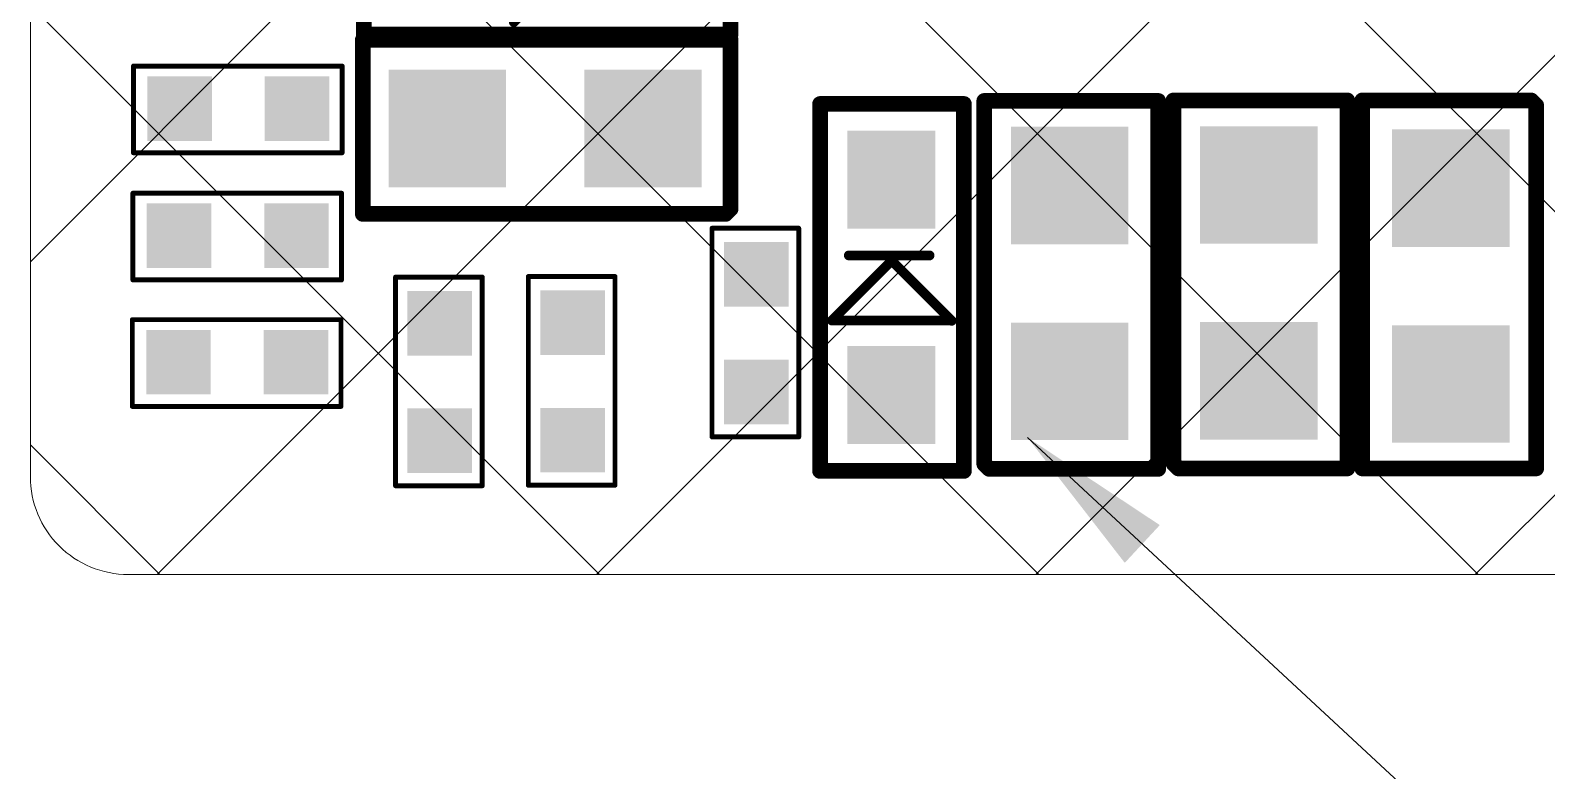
# Model space of a CAD drawing. Header units: millimetres. Extents: x 1167 to 2098, y -78 to 499.
# Drawn here: x 1613.52 to 1621.27, y 271.77 to 275.55 of the extents above; entities that cross this region are included whole.
import ezdxf

# ---------------------------------------------------------------- set-up
doc = ezdxf.new("R2010")
doc.units = ezdxf.units.MM
doc.layers.get('0').update_dxf_attribs({"lineweight": 5})
doc.layers.add('DIM', color=3, linetype='Continuous', lineweight=5)
doc.layers.add('MFPC', color=50, linetype='Continuous', lineweight=5)
for name, color, linetype in [('TOPLAYER', 1, 'Continuous'), ('TOPOVERLAY', 2, 'Continuous'), ('TOPPASTE', 8, 'Continuous'), ('TOPSOLDER', 216, 'Continuous')]:
    doc.layers.add(name, color=color, linetype=linetype)
doc.styles.add('RD', font='ROMAND.shx', dxfattribs={"width": 0.8})
doc.dimstyles.new('DIM', dxfattribs={"dimtxt": 1.5, "dimasz": 0.8, "dimexe": 0, "dimexo": 0.5, "dimgap": 0.11, "dimtad": 0, "dimzin": 1, "dimdsep": 46, "dimtxsty": 'RD', "dimcen": 0, "dimclrd": 256, "dimclre": 256, "dimclrt": 256, "dimadec": 0, "dimazin": 0, "dimtm": 1e-09, "dimtfac": 1, "dimtofl": 0, "dimtmove": 0, "dimatfit": 3, "dimfxl": 1, "dimlwe": -1, "dimarcsym": 0})

# ---------------------------------------------------------------- blocks, each defined once
blk = doc.blocks.new('0402S_2')
at = {"layer": 'TOPLAYER'}
for points in [[(-0.248054, 0.305189), (-0.848053, 0.305189), (-0.248054, -0.29481), (-0.848053, -0.29481)], [(0.751944, 0.305189), (0.151945, 0.305189), (0.751944, -0.29481), (0.151945, -0.29481)]]:
    blk.add_solid(points, dxfattribs=at)
at = {"layer": 'TOPOVERLAY', "const_width": 0.08001}
for points in [[(-0.979853, 0.457589), (0.899747, 0.457589)], [(-0.979853, -0.431411), (-0.979853, 0.457589)], [(0.899747, -0.406011), (0.899747, 0.457589)], [(0.874347, -0.431411), (0.899747, -0.406011)], [(-0.979853, -0.431411), (0.874347, -0.431411)]]:
    blk.add_lwpolyline(points, dxfattribs=at)
at = {"layer": 'TOPOVERLAY', "const_width": 0.040005}
for points in [[(-0.999856, 0.457589, 1), (-0.959851, 0.457589, 1)], [(-0.999856, 0.457589, 1), (-0.959851, 0.457589, 1)], [(0.879744, 0.457589, 1), (0.919749, 0.457589, 1)], [(0.879744, 0.457589, 1), (0.919749, 0.457589, 1)], [(0.879744, -0.406011, 1), (0.919749, -0.406011, 1)], [(0.879744, -0.406011, 1), (0.919749, -0.406011, 1)], [(-0.999856, -0.431411, 1), (-0.959851, -0.431411, 1)], [(-0.999856, -0.431411, 1), (-0.959851, -0.431411, 1)], [(0.854344, -0.431411, 1), (0.894349, -0.431411, 1)], [(0.854344, -0.431411, 1), (0.894349, -0.431411, 1)]]:
    blk.add_lwpolyline(points, format="xyb", close=True, dxfattribs=at)
at = {"layer": 'TOPPASTE'}
for points in [[(-0.248054, 0.305189), (-0.848053, 0.305189), (-0.248054, -0.29481), (-0.848053, -0.29481)], [(0.751944, 0.305189), (0.151945, 0.305189), (0.751944, -0.29481), (0.151945, -0.29481)]]:
    blk.add_solid(points, dxfattribs=at)
at = {"layer": 'TOPSOLDER'}
for points in [[(-0.248054, 0.305189), (-0.848053, 0.305189), (-0.248054, -0.29481), (-0.848053, -0.29481)], [(0.751944, 0.305189), (0.151945, 0.305189), (0.751944, -0.29481), (0.151945, -0.29481)]]:
    blk.add_solid(points, dxfattribs=at)
blk = doc.blocks.new('0402S_3')
at = {"layer": 'TOPLAYER'}
for points in [[(-0.248054, 0.305189), (-0.848053, 0.305189), (-0.248054, -0.29481), (-0.848053, -0.29481)], [(0.751944, 0.305189), (0.151945, 0.305189), (0.751944, -0.29481), (0.151945, -0.29481)]]:
    blk.add_solid(points, dxfattribs=at)
at = {"layer": 'TOPOVERLAY', "const_width": 0.08001}
for points in [[(-0.979853, -0.431411), (-0.979853, 0.457589)], [(-0.979853, 0.457589), (0.899747, 0.457589)], [(0.899747, -0.406011), (0.899747, 0.457589)], [(0.874347, -0.431411), (0.899747, -0.406011)], [(-0.979853, -0.431411), (0.874347, -0.431411)]]:
    blk.add_lwpolyline(points, dxfattribs=at)
at = {"layer": 'TOPOVERLAY', "const_width": 0.040005}
for points in [[(-0.999856, 0.457589, 1), (-0.959851, 0.457589, 1)], [(-0.999856, 0.457589, 1), (-0.959851, 0.457589, 1)], [(0.879744, 0.457589, 1), (0.919749, 0.457589, 1)], [(0.879744, 0.457589, 1), (0.919749, 0.457589, 1)], [(0.879744, -0.406011, 1), (0.919749, -0.406011, 1)], [(0.879744, -0.406011, 1), (0.919749, -0.406011, 1)], [(-0.999856, -0.431411, 1), (-0.959851, -0.431411, 1)], [(-0.999856, -0.431411, 1), (-0.959851, -0.431411, 1)], [(0.854344, -0.431411, 1), (0.894349, -0.431411, 1)], [(0.854344, -0.431411, 1), (0.894349, -0.431411, 1)]]:
    blk.add_lwpolyline(points, format="xyb", close=True, dxfattribs=at)
at = {"layer": 'TOPPASTE'}
for points in [[(-0.248054, 0.305189), (-0.848053, 0.305189), (-0.248054, -0.29481), (-0.848053, -0.29481)], [(0.751944, 0.305189), (0.151945, 0.305189), (0.751944, -0.29481), (0.151945, -0.29481)]]:
    blk.add_solid(points, dxfattribs=at)
at = {"layer": 'TOPSOLDER'}
for points in [[(-0.248054, 0.305189), (-0.848053, 0.305189), (-0.248054, -0.29481), (-0.848053, -0.29481)], [(0.751944, 0.305189), (0.151945, 0.305189), (0.751944, -0.29481), (0.151945, -0.29481)]]:
    blk.add_solid(points, dxfattribs=at)
blk = doc.blocks.new('DIODE_SCHOTTKY_5')
at = {"layer": 'TOPLAYER'}
for points in [[(-0.249999, -0.224998), (0.249999, -0.224998), (-0.249999, 0.224998), (0.249999, 0.224998)], [(0.849998, -0.224998), (1.349997, -0.224998), (0.849998, 0.224998), (1.349997, 0.224998)]]:
    blk.add_solid(points, dxfattribs=at)
at = {"layer": 'TOPOVERLAY'}
for points, const_width in [([(-0.387835, 0.364609), (1.486865, 0.364609)], 0.08001), ([(-0.387835, 0.364609), (-0.387835, -0.37039)], 0.08001), ([(1.486865, 0.364609), (1.486865, -0.37039)], 0.08001), ([(0.380865, 0.304251), (0.380865, -0.30639)], 0.05), ([(0.380865, 0.304251), (0.686186, -0.001069)], 0.05), ([(0.713064, 0.218011), (0.713064, -0.19479)], 0.05), ([(0.686186, -0.001069), (0.379265, -0.30799)], 0.05), ([(-0.387835, -0.37039), (1.486865, -0.37039)], 0.08001)]:
    blk.add_lwpolyline(points, dxfattribs=dict(at, const_width=const_width))
for points, const_width in [([(-0.407838, 0.364609, 1), (-0.367833, 0.364609, 1)], 0.040005), ([(-0.407838, 0.364609, 1), (-0.367833, 0.364609, 1)], 0.040005), ([(1.466863, 0.364609, 1), (1.506868, 0.364609, 1)], 0.040005), ([(1.466863, 0.364609, 1), (1.506868, 0.364609, 1)], 0.040005), ([(0.368366, 0.304251, 1), (0.393365, 0.304251, 1)], 0.024999), ([(0.368366, 0.304251, 1), (0.393365, 0.304251, 1)], 0.024999), ([(0.700565, 0.218011, 1), (0.725564, 0.218011, 1)], 0.024999), ([(0.673687, -0.001069, 1), (0.698685, -0.001069, 1)], 0.024999), ([(0.673687, -0.001069, 1), (0.698685, -0.001069, 1)], 0.024999), ([(0.700565, -0.19479, 1), (0.725564, -0.19479, 1)], 0.024999), ([(0.366766, -0.30799, 1), (0.391765, -0.30799, 1)], 0.024999), ([(0.368366, -0.30639, 1), (0.393365, -0.30639, 1)], 0.024999), ([(-0.407838, -0.37039, 1), (-0.367833, -0.37039, 1)], 0.040005), ([(-0.407838, -0.37039, 1), (-0.367833, -0.37039, 1)], 0.040005), ([(1.466863, -0.37039, 1), (1.506868, -0.37039, 1)], 0.040005), ([(1.466863, -0.37039, 1), (1.506868, -0.37039, 1)], 0.040005)]:
    blk.add_lwpolyline(points, format="xyb", close=True, dxfattribs=dict(at, const_width=const_width))
at = {"layer": 'TOPPASTE'}
for points in [[(-0.249999, -0.224998), (0.249999, -0.224998), (-0.249999, 0.224998), (0.249999, 0.224998)], [(0.849998, -0.224998), (1.349997, -0.224998), (0.849998, 0.224998), (1.349997, 0.224998)]]:
    blk.add_solid(points, dxfattribs=at)
at = {"layer": 'TOPSOLDER'}
for points in [[(-0.249999, -0.224998), (0.249999, -0.224998), (-0.249999, 0.224998), (0.249999, 0.224998)], [(0.849998, -0.224998), (1.349997, -0.224998), (0.849998, 0.224998), (1.349997, 0.224998)]]:
    blk.add_solid(points, dxfattribs=at)
blk = doc.blocks.new('0402S_6')
at = {"layer": 'TOPLAYER'}
for points in [[(-0.248054, 0.305189), (-0.848053, 0.305189), (-0.248054, -0.29481), (-0.848053, -0.29481)], [(0.751944, 0.305189), (0.151945, 0.305189), (0.751944, -0.29481), (0.151945, -0.29481)]]:
    blk.add_solid(points, dxfattribs=at)
at = {"layer": 'TOPOVERLAY', "const_width": 0.08001}
for points in [[(-0.979853, -0.431411), (-0.979853, 0.457589)], [(-0.979853, 0.457589), (0.899747, 0.457589)], [(0.899747, -0.406011), (0.899747, 0.457589)], [(0.874347, -0.431411), (0.899747, -0.406011)], [(-0.979853, -0.431411), (0.874347, -0.431411)]]:
    blk.add_lwpolyline(points, dxfattribs=at)
at = {"layer": 'TOPOVERLAY', "const_width": 0.040005}
for points in [[(-0.999856, 0.457589, 1), (-0.959851, 0.457589, 1)], [(-0.999856, 0.457589, 1), (-0.959851, 0.457589, 1)], [(0.879744, 0.457589, 1), (0.919749, 0.457589, 1)], [(0.879744, 0.457589, 1), (0.919749, 0.457589, 1)], [(0.879744, -0.406011, 1), (0.919749, -0.406011, 1)], [(0.879744, -0.406011, 1), (0.919749, -0.406011, 1)], [(-0.999856, -0.431411, 1), (-0.959851, -0.431411, 1)], [(-0.999856, -0.431411, 1), (-0.959851, -0.431411, 1)], [(0.854344, -0.431411, 1), (0.894349, -0.431411, 1)], [(0.854344, -0.431411, 1), (0.894349, -0.431411, 1)]]:
    blk.add_lwpolyline(points, format="xyb", close=True, dxfattribs=at)
at = {"layer": 'TOPPASTE'}
for points in [[(-0.248054, 0.305189), (-0.848053, 0.305189), (-0.248054, -0.29481), (-0.848053, -0.29481)], [(0.751944, 0.305189), (0.151945, 0.305189), (0.751944, -0.29481), (0.151945, -0.29481)]]:
    blk.add_solid(points, dxfattribs=at)
at = {"layer": 'TOPSOLDER'}
for points in [[(-0.248054, 0.305189), (-0.848053, 0.305189), (-0.248054, -0.29481), (-0.848053, -0.29481)], [(0.751944, 0.305189), (0.151945, 0.305189), (0.751944, -0.29481), (0.151945, -0.29481)]]:
    blk.add_solid(points, dxfattribs=at)
blk = doc.blocks.new('DIODE_SCHOTTKY_14')
at = {"layer": 'TOPLAYER'}
for points in [[(-0.249999, -0.224998), (0.249999, -0.224998), (-0.249999, 0.224998), (0.249999, 0.224998)], [(0.849998, -0.224998), (1.349997, -0.224998), (0.849998, 0.224998), (1.349997, 0.224998)]]:
    blk.add_solid(points, dxfattribs=at)
at = {"layer": 'TOPOVERLAY'}
for points, const_width in [([(-0.387835, 0.364609), (1.486865, 0.364609)], 0.08001), ([(-0.387835, -0.37039), (-0.387835, 0.364609)], 0.08001), ([(1.486865, -0.37039), (1.486865, 0.364609)], 0.08001), ([(0.380865, -0.30639), (0.380865, 0.304251)], 0.05), ([(0.380865, 0.304251), (0.686186, -0.001069)], 0.05), ([(0.713064, -0.19479), (0.713064, 0.218011)], 0.05), ([(0.379265, -0.30799), (0.686186, -0.001069)], 0.05), ([(-0.387835, -0.37039), (1.486865, -0.37039)], 0.08001)]:
    blk.add_lwpolyline(points, dxfattribs=dict(at, const_width=const_width))
for points, const_width in [([(-0.407838, 0.364609, 1), (-0.367833, 0.364609, 1)], 0.040005), ([(-0.407838, 0.364609, 1), (-0.367833, 0.364609, 1)], 0.040005), ([(1.466863, 0.364609, 1), (1.506868, 0.364609, 1)], 0.040005), ([(1.466863, 0.364609, 1), (1.506868, 0.364609, 1)], 0.040005), ([(0.368366, 0.304251, 1), (0.393365, 0.304251, 1)], 0.024999), ([(0.368366, 0.304251, 1), (0.393365, 0.304251, 1)], 0.024999), ([(0.700565, 0.218011, 1), (0.725564, 0.218011, 1)], 0.024999), ([(0.673687, -0.001069, 1), (0.698685, -0.001069, 1)], 0.024999), ([(0.673687, -0.001069, 1), (0.698685, -0.001069, 1)], 0.024999), ([(0.700565, -0.19479, 1), (0.725564, -0.19479, 1)], 0.024999), ([(0.366766, -0.30799, 1), (0.391765, -0.30799, 1)], 0.024999), ([(0.368366, -0.30639, 1), (0.393365, -0.30639, 1)], 0.024999), ([(-0.407838, -0.37039, 1), (-0.367833, -0.37039, 1)], 0.040005), ([(-0.407838, -0.37039, 1), (-0.367833, -0.37039, 1)], 0.040005), ([(1.466863, -0.37039, 1), (1.506868, -0.37039, 1)], 0.040005), ([(1.466863, -0.37039, 1), (1.506868, -0.37039, 1)], 0.040005)]:
    blk.add_lwpolyline(points, format="xyb", close=True, dxfattribs=dict(at, const_width=const_width))
at = {"layer": 'TOPPASTE'}
for points in [[(-0.249999, -0.224998), (0.249999, -0.224998), (-0.249999, 0.224998), (0.249999, 0.224998)], [(0.849998, -0.224998), (1.349997, -0.224998), (0.849998, 0.224998), (1.349997, 0.224998)]]:
    blk.add_solid(points, dxfattribs=at)
at = {"layer": 'TOPSOLDER'}
for points in [[(-0.249999, -0.224998), (0.249999, -0.224998), (-0.249999, 0.224998), (0.249999, 0.224998)], [(0.849998, -0.224998), (1.349997, -0.224998), (0.849998, 0.224998), (1.349997, 0.224998)]]:
    blk.add_solid(points, dxfattribs=at)
blk = doc.blocks.new('0402S_16')
at = {"layer": 'TOPLAYER'}
for points in [[(-0.248054, 0.305189), (-0.848053, 0.305189), (-0.248054, -0.29481), (-0.848053, -0.29481)], [(0.751944, 0.305189), (0.151945, 0.305189), (0.751944, -0.29481), (0.151945, -0.29481)]]:
    blk.add_solid(points, dxfattribs=at)
at = {"layer": 'TOPOVERLAY', "const_width": 0.08001}
for points in [[(-0.979853, 0.457589), (0.899747, 0.457589)], [(-0.979853, -0.431411), (-0.979853, 0.457589)], [(0.899747, -0.406011), (0.899747, 0.457589)], [(0.874347, -0.431411), (0.899747, -0.406011)], [(-0.979853, -0.431411), (0.874347, -0.431411)]]:
    blk.add_lwpolyline(points, dxfattribs=at)
at = {"layer": 'TOPOVERLAY', "const_width": 0.040005}
for points in [[(-0.999856, 0.457589, 1), (-0.959851, 0.457589, 1)], [(-0.999856, 0.457589, 1), (-0.959851, 0.457589, 1)], [(0.879744, 0.457589, 1), (0.919749, 0.457589, 1)], [(0.879744, 0.457589, 1), (0.919749, 0.457589, 1)], [(0.879744, -0.406011, 1), (0.919749, -0.406011, 1)], [(0.879744, -0.406011, 1), (0.919749, -0.406011, 1)], [(-0.999856, -0.431411, 1), (-0.959851, -0.431411, 1)], [(-0.999856, -0.431411, 1), (-0.959851, -0.431411, 1)], [(0.854344, -0.431411, 1), (0.894349, -0.431411, 1)], [(0.854344, -0.431411, 1), (0.894349, -0.431411, 1)]]:
    blk.add_lwpolyline(points, format="xyb", close=True, dxfattribs=at)
at = {"layer": 'TOPPASTE'}
for points in [[(-0.248054, 0.305189), (-0.848053, 0.305189), (-0.248054, -0.29481), (-0.848053, -0.29481)], [(0.751944, 0.305189), (0.151945, 0.305189), (0.751944, -0.29481), (0.151945, -0.29481)]]:
    blk.add_solid(points, dxfattribs=at)
at = {"layer": 'TOPSOLDER'}
for points in [[(-0.248054, 0.305189), (-0.848053, 0.305189), (-0.248054, -0.29481), (-0.848053, -0.29481)], [(0.751944, 0.305189), (0.151945, 0.305189), (0.751944, -0.29481), (0.151945, -0.29481)]]:
    blk.add_solid(points, dxfattribs=at)
blk = doc.blocks.new('0201_24')
at = {"layer": 'TOPLAYER'}
for points in [[(0.164998, -0.165001), (0.164998, 0.165001), (-0.164998, -0.165001), (-0.164998, 0.165001)], [(0.764997, -0.165001), (0.764997, 0.165001), (0.435, -0.165001), (0.435, 0.165001)]]:
    blk.add_solid(points, dxfattribs=at)
at = {"layer": 'TOPOVERLAY', "const_width": 0.025001}
for points in [[(-0.23, -0.217), (-0.23, 0.225999)], [(-0.181, 0.225999), (-0.23, 0.225999)], [(0.836, 0.225999), (-0.18, 0.225999)], [(0.836, -0.217), (0.836, 0.225999)], [(0.836, -0.217), (-0.23, -0.217)]]:
    blk.add_lwpolyline(points, dxfattribs=at)
at = {"layer": 'TOPOVERLAY', "const_width": 0.012499}
for points in [[(-0.23625, 0.225999, 1), (-0.223749, 0.225999, 1)], [(-0.23625, 0.225999, 1), (-0.223749, 0.225999, 1)], [(-0.187251, 0.225999, 1), (-0.174749, 0.225999, 1)], [(-0.186251, 0.225999, 1), (-0.173749, 0.225999, 1)], [(0.829749, 0.225999, 1), (0.842251, 0.225999, 1)], [(0.829749, 0.225999, 1), (0.842251, 0.225999, 1)], [(-0.23625, -0.217, 1), (-0.223749, -0.217, 1)], [(-0.23625, -0.217, 1), (-0.223749, -0.217, 1)], [(0.829749, -0.217, 1), (0.842251, -0.217, 1)], [(0.829749, -0.217, 1), (0.842251, -0.217, 1)]]:
    blk.add_lwpolyline(points, format="xyb", close=True, dxfattribs=at)
at = {"layer": 'TOPPASTE'}
for points in [[(0.164998, -0.165001), (0.164998, 0.165001), (-0.164998, -0.165001), (-0.164998, 0.165001)], [(0.764997, -0.165001), (0.764997, 0.165001), (0.435, -0.165001), (0.435, 0.165001)]]:
    blk.add_solid(points, dxfattribs=at)
at = {"layer": 'TOPSOLDER'}
for points in [[(0.164998, -0.165001), (0.164998, 0.165001), (-0.164998, -0.165001), (-0.164998, 0.165001)], [(0.764997, -0.165001), (0.764997, 0.165001), (0.435, -0.165001), (0.435, 0.165001)]]:
    blk.add_solid(points, dxfattribs=at)
blk = doc.blocks.new('0201_27')
at = {"layer": 'TOPLAYER'}
for points in [[(0.164998, -0.165001), (0.164998, 0.165001), (-0.164998, -0.165001), (-0.164998, 0.165001)], [(0.764997, -0.165001), (0.764997, 0.165001), (0.435, -0.165001), (0.435, 0.165001)]]:
    blk.add_solid(points, dxfattribs=at)
at = {"layer": 'TOPOVERLAY', "const_width": 0.025001}
for points in [[(-0.23, 0.225999), (-0.181, 0.225999)], [(-0.23, 0.225999), (-0.23, -0.217)], [(-0.18, 0.225999), (0.836, 0.225999)], [(0.836, 0.225999), (0.836, -0.217)], [(-0.23, -0.217), (0.836, -0.217)]]:
    blk.add_lwpolyline(points, dxfattribs=at)
at = {"layer": 'TOPOVERLAY', "const_width": 0.012499}
for points in [[(-0.23625, 0.225999, 1), (-0.223749, 0.225999, 1)], [(-0.23625, 0.225999, 1), (-0.223749, 0.225999, 1)], [(-0.187251, 0.225999, 1), (-0.174749, 0.225999, 1)], [(-0.186251, 0.225999, 1), (-0.173749, 0.225999, 1)], [(0.829749, 0.225999, 1), (0.842251, 0.225999, 1)], [(0.829749, 0.225999, 1), (0.842251, 0.225999, 1)], [(-0.23625, -0.217, 1), (-0.223749, -0.217, 1)], [(-0.23625, -0.217, 1), (-0.223749, -0.217, 1)], [(0.829749, -0.217, 1), (0.842251, -0.217, 1)], [(0.829749, -0.217, 1), (0.842251, -0.217, 1)]]:
    blk.add_lwpolyline(points, format="xyb", close=True, dxfattribs=at)
at = {"layer": 'TOPPASTE'}
for points in [[(0.164998, -0.165001), (0.164998, 0.165001), (-0.164998, -0.165001), (-0.164998, 0.165001)], [(0.764997, -0.165001), (0.764997, 0.165001), (0.435, -0.165001), (0.435, 0.165001)]]:
    blk.add_solid(points, dxfattribs=at)
at = {"layer": 'TOPSOLDER'}
for points in [[(0.164998, -0.165001), (0.164998, 0.165001), (-0.164998, -0.165001), (-0.164998, 0.165001)], [(0.764997, -0.165001), (0.764997, 0.165001), (0.435, -0.165001), (0.435, 0.165001)]]:
    blk.add_solid(points, dxfattribs=at)
blk = doc.blocks.new('0201_28')
at = {"layer": 'TOPLAYER'}
for points in [[(0.164998, -0.165001), (0.164998, 0.165001), (-0.164998, -0.165001), (-0.164998, 0.165001)], [(0.764997, -0.165001), (0.764997, 0.165001), (0.435, -0.165001), (0.435, 0.165001)]]:
    blk.add_solid(points, dxfattribs=at)
at = {"layer": 'TOPOVERLAY', "const_width": 0.025001}
for points in [[(-0.23, 0.225999), (-0.181, 0.225999)], [(-0.23, 0.225999), (-0.23, -0.217)], [(-0.18, 0.225999), (0.836, 0.225999)], [(0.836, 0.225999), (0.836, -0.217)], [(-0.23, -0.217), (0.836, -0.217)]]:
    blk.add_lwpolyline(points, dxfattribs=at)
at = {"layer": 'TOPOVERLAY', "const_width": 0.012499}
for points in [[(-0.23625, 0.225999, 1), (-0.223749, 0.225999, 1)], [(-0.23625, 0.225999, 1), (-0.223749, 0.225999, 1)], [(-0.187251, 0.225999, 1), (-0.174749, 0.225999, 1)], [(-0.186251, 0.225999, 1), (-0.173749, 0.225999, 1)], [(0.829749, 0.225999, 1), (0.842251, 0.225999, 1)], [(0.829749, 0.225999, 1), (0.842251, 0.225999, 1)], [(-0.23625, -0.217, 1), (-0.223749, -0.217, 1)], [(-0.23625, -0.217, 1), (-0.223749, -0.217, 1)], [(0.829749, -0.217, 1), (0.842251, -0.217, 1)], [(0.829749, -0.217, 1), (0.842251, -0.217, 1)]]:
    blk.add_lwpolyline(points, format="xyb", close=True, dxfattribs=at)
at = {"layer": 'TOPPASTE'}
for points in [[(0.164998, -0.165001), (0.164998, 0.165001), (-0.164998, -0.165001), (-0.164998, 0.165001)], [(0.764997, -0.165001), (0.764997, 0.165001), (0.435, -0.165001), (0.435, 0.165001)]]:
    blk.add_solid(points, dxfattribs=at)
at = {"layer": 'TOPSOLDER'}
for points in [[(0.164998, -0.165001), (0.164998, 0.165001), (-0.164998, -0.165001), (-0.164998, 0.165001)], [(0.764997, -0.165001), (0.764997, 0.165001), (0.435, -0.165001), (0.435, 0.165001)]]:
    blk.add_solid(points, dxfattribs=at)
blk = doc.blocks.new('0201_31')
at = {"layer": 'TOPLAYER'}
for points in [[(0.164998, -0.165001), (0.164998, 0.165001), (-0.164998, -0.165001), (-0.164998, 0.165001)], [(0.764997, -0.165001), (0.764997, 0.165001), (0.435, -0.165001), (0.435, 0.165001)]]:
    blk.add_solid(points, dxfattribs=at)
at = {"layer": 'TOPOVERLAY', "const_width": 0.025001}
for points in [[(-0.181, 0.225999), (-0.23, 0.225999)], [(-0.23, -0.217), (-0.23, 0.225999)], [(0.836, 0.225999), (-0.18, 0.225999)], [(0.836, -0.217), (0.836, 0.225999)], [(0.836, -0.217), (-0.23, -0.217)]]:
    blk.add_lwpolyline(points, dxfattribs=at)
at = {"layer": 'TOPOVERLAY', "const_width": 0.012499}
for points in [[(-0.23625, 0.225999, 1), (-0.223749, 0.225999, 1)], [(-0.23625, 0.225999, 1), (-0.223749, 0.225999, 1)], [(-0.187251, 0.225999, 1), (-0.174749, 0.225999, 1)], [(-0.186251, 0.225999, 1), (-0.173749, 0.225999, 1)], [(0.829749, 0.225999, 1), (0.842251, 0.225999, 1)], [(0.829749, 0.225999, 1), (0.842251, 0.225999, 1)], [(-0.23625, -0.217, 1), (-0.223749, -0.217, 1)], [(-0.23625, -0.217, 1), (-0.223749, -0.217, 1)], [(0.829749, -0.217, 1), (0.842251, -0.217, 1)], [(0.829749, -0.217, 1), (0.842251, -0.217, 1)]]:
    blk.add_lwpolyline(points, format="xyb", close=True, dxfattribs=at)
at = {"layer": 'TOPPASTE'}
for points in [[(0.164998, -0.165001), (0.164998, 0.165001), (-0.164998, -0.165001), (-0.164998, 0.165001)], [(0.764997, -0.165001), (0.764997, 0.165001), (0.435, -0.165001), (0.435, 0.165001)]]:
    blk.add_solid(points, dxfattribs=at)
at = {"layer": 'TOPSOLDER'}
for points in [[(0.164998, -0.165001), (0.164998, 0.165001), (-0.164998, -0.165001), (-0.164998, 0.165001)], [(0.764997, -0.165001), (0.764997, 0.165001), (0.435, -0.165001), (0.435, 0.165001)]]:
    blk.add_solid(points, dxfattribs=at)
blk = doc.blocks.new('0201_32')
at = {"layer": 'TOPLAYER'}
for points in [[(0.164998, -0.165001), (0.164998, 0.165001), (-0.164998, -0.165001), (-0.164998, 0.165001)], [(0.764997, -0.165001), (0.764997, 0.165001), (0.435, -0.165001), (0.435, 0.165001)]]:
    blk.add_solid(points, dxfattribs=at)
at = {"layer": 'TOPOVERLAY', "const_width": 0.025001}
for points in [[(-0.23, 0.225999), (-0.23, -0.217)], [(-0.181, 0.225999), (-0.23, 0.225999)], [(0.836, 0.225999), (-0.18, 0.225999)], [(0.836, 0.225999), (0.836, -0.217)], [(0.836, -0.217), (-0.23, -0.217)]]:
    blk.add_lwpolyline(points, dxfattribs=at)
at = {"layer": 'TOPOVERLAY', "const_width": 0.012499}
for points in [[(-0.23625, 0.225999, 1), (-0.223749, 0.225999, 1)], [(-0.23625, 0.225999, 1), (-0.223749, 0.225999, 1)], [(-0.187251, 0.225999, 1), (-0.174749, 0.225999, 1)], [(-0.186251, 0.225999, 1), (-0.173749, 0.225999, 1)], [(0.829749, 0.225999, 1), (0.842251, 0.225999, 1)], [(0.829749, 0.225999, 1), (0.842251, 0.225999, 1)], [(-0.23625, -0.217, 1), (-0.223749, -0.217, 1)], [(-0.23625, -0.217, 1), (-0.223749, -0.217, 1)], [(0.829749, -0.217, 1), (0.842251, -0.217, 1)], [(0.829749, -0.217, 1), (0.842251, -0.217, 1)]]:
    blk.add_lwpolyline(points, format="xyb", close=True, dxfattribs=at)
at = {"layer": 'TOPPASTE'}
for points in [[(0.164998, -0.165001), (0.164998, 0.165001), (-0.164998, -0.165001), (-0.164998, 0.165001)], [(0.764997, -0.165001), (0.764997, 0.165001), (0.435, -0.165001), (0.435, 0.165001)]]:
    blk.add_solid(points, dxfattribs=at)
at = {"layer": 'TOPSOLDER'}
for points in [[(0.164998, -0.165001), (0.164998, 0.165001), (-0.164998, -0.165001), (-0.164998, 0.165001)], [(0.764997, -0.165001), (0.764997, 0.165001), (0.435, -0.165001), (0.435, 0.165001)]]:
    blk.add_solid(points, dxfattribs=at)
blk = doc.blocks.new('0201_33')
at = {"layer": 'TOPLAYER'}
for points in [[(0.164998, -0.165001), (0.164998, 0.165001), (-0.164998, -0.165001), (-0.164998, 0.165001)], [(0.764997, -0.165001), (0.764997, 0.165001), (0.435, -0.165001), (0.435, 0.165001)]]:
    blk.add_solid(points, dxfattribs=at)
at = {"layer": 'TOPOVERLAY', "const_width": 0.025001}
for points in [[(-0.23, 0.225999), (-0.23, -0.217)], [(-0.181, 0.225999), (-0.23, 0.225999)], [(0.836, 0.225999), (-0.18, 0.225999)], [(0.836, 0.225999), (0.836, -0.217)], [(0.836, -0.217), (-0.23, -0.217)]]:
    blk.add_lwpolyline(points, dxfattribs=at)
at = {"layer": 'TOPOVERLAY', "const_width": 0.012499}
for points in [[(-0.23625, 0.225999, 1), (-0.223749, 0.225999, 1)], [(-0.23625, 0.225999, 1), (-0.223749, 0.225999, 1)], [(-0.187251, 0.225999, 1), (-0.174749, 0.225999, 1)], [(-0.186251, 0.225999, 1), (-0.173749, 0.225999, 1)], [(0.829749, 0.225999, 1), (0.842251, 0.225999, 1)], [(0.829749, 0.225999, 1), (0.842251, 0.225999, 1)], [(-0.23625, -0.217, 1), (-0.223749, -0.217, 1)], [(-0.23625, -0.217, 1), (-0.223749, -0.217, 1)], [(0.829749, -0.217, 1), (0.842251, -0.217, 1)], [(0.829749, -0.217, 1), (0.842251, -0.217, 1)]]:
    blk.add_lwpolyline(points, format="xyb", close=True, dxfattribs=at)
at = {"layer": 'TOPPASTE'}
for points in [[(0.164998, -0.165001), (0.164998, 0.165001), (-0.164998, -0.165001), (-0.164998, 0.165001)], [(0.764997, -0.165001), (0.764997, 0.165001), (0.435, -0.165001), (0.435, 0.165001)]]:
    blk.add_solid(points, dxfattribs=at)
at = {"layer": 'TOPSOLDER'}
for points in [[(0.164998, -0.165001), (0.164998, 0.165001), (-0.164998, -0.165001), (-0.164998, 0.165001)], [(0.764997, -0.165001), (0.764997, 0.165001), (0.435, -0.165001), (0.435, 0.165001)]]:
    blk.add_solid(points, dxfattribs=at)

msp = doc.modelspace()

# ---------------------------------------------------------------- hatches: boundary and pattern name
at = {"layer": 'MFPC', "lineweight": 5}
h = msp.add_hatch(dxfattribs=at)
h.set_pattern_fill('ANSI37', color=1, scale=0.5, style=0)
h.set_pattern_definition([(45, (239.0731, 0), (-1.122532, 1.122532), []), (135, (239.0731, 0), (-1.122532, -1.122532), [])])
edge = h.paths.add_edge_path()
edge.add_arc((1616.0801, 272.3698), 10.2915, 5.26819, 45.58002)
edge.add_arc((1622.9333, 279.3632), 0.5, 45.58002, 90)
edge.add_line((1622.9333, 279.8632), (1614.0211, 279.8632))
edge.add_arc((1614.0211, 279.3632), 0.5, 90, 180)
edge.add_line((1613.5211, 279.3632), (1613.5211, 273.2689))
edge.add_arc((1614.0211, 273.2689), 0.5, 180, 270)
edge.add_line((1614.0211, 272.7689), (1625.8303, 272.7689))
edge.add_arc((1625.8303, 273.2689), 0.5, 270, 365.26819)

# ---------------------------------------------------------------- linework, layer by layer
at = {"layer": 'MFPC', "color": 1, "lineweight": 5}
msp.add_lwpolyline([(1626.3281, 273.3148, 0.17773), (1623.2833, 279.7203, 0.196283), (1622.9333, 279.8632), (1614.0211, 279.8632, 0.414214), (1613.5211, 279.3632), (1613.5211, 273.2689, 0.414214), (1614.0211, 272.7689), (1625.8303, 272.7689, 0.441408)], format="xyb", close=True, dxfattribs=at)

# ---------------------------------------------------------------- block references
for name, p in [('DIODE_SCHOTTKY_14', (1615.6123, 275.8982)), ('0402S_16', (1616.1994, 275.0422))]:
    msp.add_blockref(name, p)
for name, p, rotation in [('0201_24', (1614.8841, 275.149), 180), ('DIODE_SCHOTTKY_5', (1617.9209, 273.6856), 90), ('0402S_6', (1618.8265, 274.2081), 270), ('0402S_3', (1619.793, 274.2105), 270), ('0402S_2', (1620.7841, 274.2906), 90), ('0201_31', (1614.881, 274.4996), 180), ('0201_32', (1617.2302, 273.7017), 90), ('0201_28', (1615.6131, 273.4522), 90), ('0201_27', (1616.2914, 273.4551), 90), ('0201_33', (1614.8781, 273.8536), 180)]:
    msp.add_blockref(name, p, dxfattribs=dict(rotation=rotation))

# ---------------------------------------------------------------- leaders
at = {"layer": 'DIM', "color": 3, "lineweight": 5}
msp.add_leader([(1618.6161, 273.4691), (1628.5184, 264.2814), (1650.4127, 264.2814)], dimstyle='DIM', override={"dimgap": 0.11, "dimtad": 0}, dxfattribs=at)

doc.saveas('drawing.dxf')
